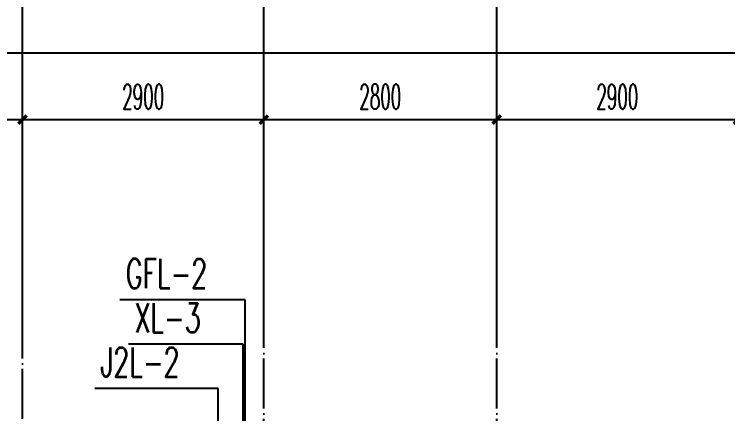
# Model space of a CAD drawing. Extents: x 27938 to 1507990, y 110129 to 923079.
# Drawn here: x 861017 to 869594, y 297729 to 302525 of the extents above; entities that cross this region are included whole.
import ezdxf

# ---------------------------------------------------------------- set-up
doc = ezdxf.new("R2010")
doc.units = 0
doc.header["$LTSCALE"] = 1000
doc.header["$MEASUREMENT"] = 0
doc.linetypes.add('DOTE', pattern=[2.42, 2, -0.2, 0.02, -0.2])
for name, color, linetype in [('----建筑底图', 8, 'Continuous'), ('AXIS', 3, 'Continuous'), ('DIM_不分区消火栓', 1, 'Continuous'), ('DIM_管井排水', 5, 'Continuous'), ('DIM_给水', 3, 'Continuous'), ('DOTE', 1, 'Continuous')]:
    doc.layers.add(name, color=color, linetype=linetype)
doc.styles.add('_TCH_DIM_T3', font='SIMPLEX.shx', dxfattribs={"width": 0.494118, "bigfont": 'GBCBIG.shx'})
doc.styles.add('_TWT_SERIAL', font='SIMPLEX', dxfattribs={"width": 0.8, "height": 3.5, "bigfont": 'HZTXT'})
doc.dimstyles.new('_TCH_ARCH&&100', dxfattribs={"dimtxt": 297.5, "dimasz": 100, "dimexe": 250, "dimexo": 300, "dimgap": 126.25, "dimtad": 1, "dimdec": 0, "dimzin": 0, "dimdsep": 46, "dimtxsty": '_TCH_DIM_T3', "dimblk": 'ARCHTICK', "dimcen": 0.09, "dimclrt": 4, "dimazin": 2, "dimtfac": 1, "dimtdec": 0, "dimtix": 1, "dimtmove": 2, "dimatfit": 3, "dimfxl": 100, "dimtolj": 1, "dimtzin": 0, "dimarcsym": 0})

# ---------------------------------------------------------------- blocks, each defined once
blk = doc.blocks.new('_ArchTick')
at = {"color": 0, "linetype": 'ByBlock', "const_width": 0.4}
blk.add_lwpolyline([(-0.5, -0.5), (0.5, 0.5)], dxfattribs=at)
blk = doc.blocks.new('*D1094')
at = {"layer": 'AXIS', "color": 0, "lineweight": -2}
for p, q in [((13602.5, -14349.8), (13602.5, -11099.8)), ((65002.5, -14349.8), (65002.5, -11099.8)), ((13602.5, -11349.8), (65002.5, -11349.8))]:
    blk.add_line(p, q, dxfattribs=at)
at = {"layer": 'Defpoints', "color": 0}
for p in [(65002.5, -11349.8), (13602.5, -14649.8), (65002.5, -14649.8)]:
    blk.add_point(p, dxfattribs=at)
at = {"layer": 'AXIS', "color": 0, "lineweight": -2, "xscale": 100, "yscale": 100, "zscale": 100, "rotation": 180}
blk.add_blockref('_ArchTick', (13602.5, -11349.8), dxfattribs=at)
at = {"layer": 'AXIS', "color": 0, "lineweight": -2, "xscale": 100, "yscale": 100, "zscale": 100}
blk.add_blockref('_ArchTick', (65002.5, -11349.8), dxfattribs=at)
at = {"layer": 'AXIS', "color": 4, "insert": (39302.5, -11074.8), "char_height": 297.5, "attachment_point": 5, "style": '_TCH_DIM_T3'}
blk.add_mtext('\\A1;51400', dxfattribs=at)
blk = doc.blocks.new('*D1112')
at = {"layer": 'AXIS', "color": 0, "lineweight": -2}
for p, q in [((53202.5, -14349.8), (53202.5, -11899.8)), ((56102.5, -14349.8), (56102.5, -11899.8)), ((53202.5, -12149.8), (56102.5, -12149.8))]:
    blk.add_line(p, q, dxfattribs=at)
at = {"layer": 'Defpoints', "color": 0}
for p in [(56102.5, -12149.8), (53202.5, -14649.8), (56102.5, -14649.8)]:
    blk.add_point(p, dxfattribs=at)
at = {"layer": 'AXIS', "color": 0, "lineweight": -2, "xscale": 100, "yscale": 100, "zscale": 100, "rotation": 180}
blk.add_blockref('_ArchTick', (53202.5, -12149.8), dxfattribs=at)
at = {"layer": 'AXIS', "color": 0, "lineweight": -2, "xscale": 100, "yscale": 100, "zscale": 100}
blk.add_blockref('_ArchTick', (56102.5, -12149.8), dxfattribs=at)
at = {"layer": 'AXIS', "color": 4, "insert": (54652.5, -11874.8), "char_height": 297.5, "attachment_point": 5, "style": '_TCH_DIM_T3'}
blk.add_mtext('\\A1;2900', dxfattribs=at)
blk = doc.blocks.new('*D1113')
at = {"layer": 'AXIS', "color": 0, "lineweight": -2}
for p, q in [((50402.5, -14349.8), (50402.5, -11899.8)), ((53202.5, -14349.8), (53202.5, -11899.8)), ((50402.5, -12149.8), (53202.5, -12149.8))]:
    blk.add_line(p, q, dxfattribs=at)
at = {"layer": 'Defpoints', "color": 0}
for p in [(53202.5, -12149.8), (50402.5, -14649.8), (53202.5, -14649.8)]:
    blk.add_point(p, dxfattribs=at)
at = {"layer": 'AXIS', "color": 0, "lineweight": -2, "xscale": 100, "yscale": 100, "zscale": 100, "rotation": 180}
blk.add_blockref('_ArchTick', (50402.5, -12149.8), dxfattribs=at)
at = {"layer": 'AXIS', "color": 0, "lineweight": -2, "xscale": 100, "yscale": 100, "zscale": 100}
blk.add_blockref('_ArchTick', (53202.5, -12149.8), dxfattribs=at)
at = {"layer": 'AXIS', "color": 4, "insert": (51802.5, -11874.8), "char_height": 297.5, "attachment_point": 5, "style": '_TCH_DIM_T3'}
blk.add_mtext('\\A1;2800', dxfattribs=at)
blk = doc.blocks.new('*D1114')
at = {"layer": 'AXIS', "color": 0, "lineweight": -2}
for p, q in [((47502.5, -14349.8), (47502.5, -11899.8)), ((50402.5, -14349.8), (50402.5, -11899.8)), ((47502.5, -12149.8), (50402.5, -12149.8))]:
    blk.add_line(p, q, dxfattribs=at)
at = {"layer": 'Defpoints', "color": 0}
for p in [(50402.5, -12149.8), (47502.5, -14649.8), (50402.5, -14649.8)]:
    blk.add_point(p, dxfattribs=at)
at = {"layer": 'AXIS', "color": 0, "lineweight": -2, "xscale": 100, "yscale": 100, "zscale": 100, "rotation": 180}
blk.add_blockref('_ArchTick', (47502.5, -12149.8), dxfattribs=at)
at = {"layer": 'AXIS', "color": 0, "lineweight": -2, "xscale": 100, "yscale": 100, "zscale": 100}
blk.add_blockref('_ArchTick', (50402.5, -12149.8), dxfattribs=at)
at = {"layer": 'AXIS', "color": 4, "insert": (48952.5, -11874.8), "char_height": 297.5, "attachment_point": 5, "style": '_TCH_DIM_T3'}
blk.add_mtext('\\A1;2900', dxfattribs=at)
blk = doc.blocks.new('*D1115')
at = {"layer": 'AXIS', "color": 0, "lineweight": -2}
for p, q in [((45802.5, -14349.8), (45802.5, -11899.8)), ((47502.5, -14349.8), (47502.5, -11899.8)), ((45802.5, -12149.8), (47502.5, -12149.8))]:
    blk.add_line(p, q, dxfattribs=at)
at = {"layer": 'Defpoints', "color": 0}
for p in [(47502.5, -12149.8), (45802.5, -14649.8), (47502.5, -14649.8)]:
    blk.add_point(p, dxfattribs=at)
at = {"layer": 'AXIS', "color": 0, "lineweight": -2, "xscale": 100, "yscale": 100, "zscale": 100, "rotation": 180}
blk.add_blockref('_ArchTick', (45802.5, -12149.8), dxfattribs=at)
at = {"layer": 'AXIS', "color": 0, "lineweight": -2, "xscale": 100, "yscale": 100, "zscale": 100}
blk.add_blockref('_ArchTick', (47502.5, -12149.8), dxfattribs=at)
at = {"layer": 'AXIS', "color": 4, "insert": (46652.5, -11874.8), "char_height": 297.5, "attachment_point": 5, "style": '_TCH_DIM_T3'}
blk.add_mtext('\\A1;1700', dxfattribs=at)
blk = doc.blocks.new('A$C1B43746D')
at = {"layer": 'AXIS', "color": 8}
for p, q in [((47502.5, -14649.8), (47502.5, -10649.8)), ((50402.5, -14649.8), (50402.5, -10649.8)), ((53202.5, -14649.8), (53202.5, -10649.8))]:
    blk.add_line(p, q, dxfattribs=at)
at = {"layer": 'DOTE', "color": 169, "linetype": 'DOTE', "ltscale": 0.3}
for p, q in [((47502.5, -20099.8), (47502.5, -14649.8)), ((50402.5, -20699.5), (50402.5, -14649.8)), ((53202.5, -20699.5), (53202.5, -14649.8))]:
    blk.add_line(p, q, dxfattribs=at)
at = {"layer": 'AXIS', "color": 8}
for p1, p2, distance, picture, middle in [((13602.5, -14649.8), (65002.5, -14649.8), 3300, '*D1094', (39302.5, -11074.8)), ((45802.5, -14649.8), (47502.5, -14649.8), 2500, '*D1115', (46652.5, -11874.8)), ((47502.5, -14649.8), (50402.5, -14649.8), 2500, '*D1114', (48952.5, -11874.8)), ((50402.5, -14649.8), (53202.5, -14649.8), 2500, '*D1113', (51802.5, -11874.8)), ((53202.5, -14649.8), (56102.5, -14649.8), 2500, '*D1112', (54652.5, -11874.8))]:
    dim = blk.add_aligned_dim(p1=p1, p2=p2, distance=distance, dimstyle='_TCH_ARCH&&100', dxfattribs=at)
    dim.commit()
    dim.dimension.update_dxf_attribs({"geometry": picture, "text_midpoint": middle})

msp = doc.modelspace()

# ---------------------------------------------------------------- block references
at = {"layer": '----建筑底图', "ltscale": 0.5}
msp.add_blockref('A$C1B43746D', (813614.1, 313410.2), dxfattribs=at)

# ---------------------------------------------------------------- next in the draw order: linework, layer by layer
at = {"layer": 'DIM_不分区消火栓'}
for p, q in [((863766.6, 298565.3), (862391.8, 298565.3)), ((863766.6, 296510.4), (863766.6, 298565.3))]:
    msp.add_line(p, q, dxfattribs=at)
at = {"layer": 'DIM_管井排水'}
for p, q in [((863791.6, 299097.1), (862287.2, 299097.1)), ((863791.6, 295335.4), (863791.6, 299097.1))]:
    msp.add_line(p, q, dxfattribs=at)
at = {"layer": 'DIM_给水'}
for p, q in [((863466.6, 298033.8), (861983.3, 298033.8)), ((863466.6, 296510.4), (863466.6, 298033.8))]:
    msp.add_line(p, q, dxfattribs=at)

# ---------------------------------------------------------------- next in the draw order: texts
at = {"layer": 'DIM_不分区消火栓', "color": 7, "style": '_TWT_SERIAL', "width": 0.64}
msp.add_text('XL-3', height=350, dxfattribs=at).set_placement((862461.8, 298705.3))
at = {"layer": 'DIM_管井排水', "color": 7, "style": '_TWT_SERIAL', "width": 0.64}
msp.add_text('GFL-2', height=350, dxfattribs=at).set_placement((862357.2, 299237.1))
at = {"layer": 'DIM_给水', "color": 7, "style": '_TWT_SERIAL', "width": 0.64}
msp.add_text('J2L-2', height=350, dxfattribs=at).set_placement((862053.3, 298173.8))

doc.saveas('drawing.dxf')
